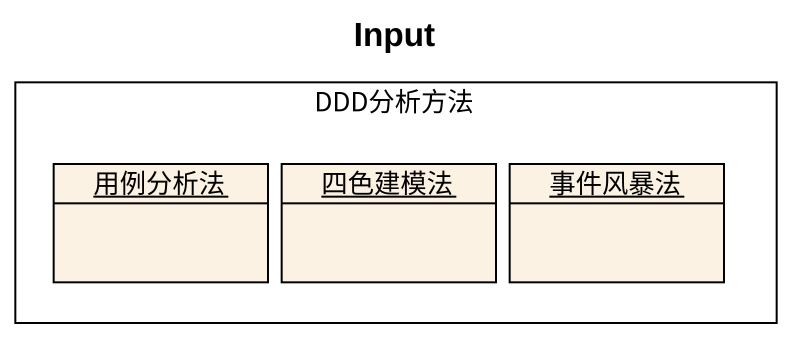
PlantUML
@startuml
title Input
hide circle
hide empty members
rectangle DDD分析方法 {
  object 用例分析法
  object 四色建模法
  object 事件风暴法
}
@enduml
